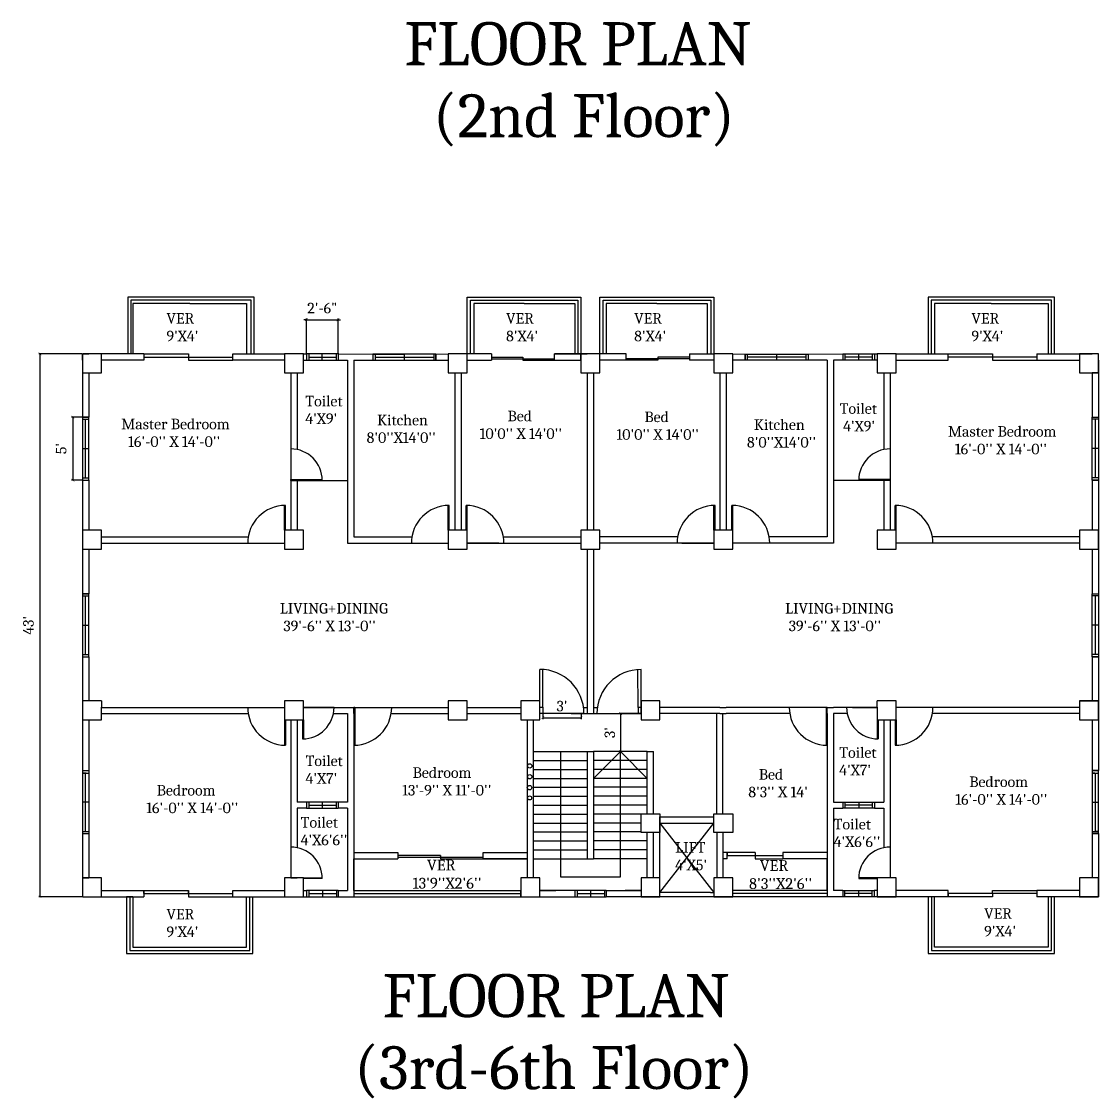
# Model space of a CAD drawing. Header units: inches. Extents: x -9560 to 22259, y -8480 to 5816.
# Drawn here: x 1494 to 2518, y 173 to 1197 of the extents above; entities that cross this region are included whole.
import ezdxf

# ---------------------------------------------------------------- set-up
doc = ezdxf.new("R2010")
doc.units = ezdxf.units.IN
doc.header["$LTSCALE"] = 2
for name, color, linetype in [('Dimension', 254, 'Continuous'), ('Door', 132, 'Continuous'), ('FloorPlan', 2, 'Continuous'), ('Sliding Door', 6, 'Continuous'), ('Text', 1, 'Continuous'), ('Window', 90, 'Continuous')]:
    doc.layers.add(name, color=color, linetype=linetype)
doc.styles.get("Standard").update_dxf_attribs({"font": 'Cambria Math.ttf', "height": 10})
doc.dimstyles.new('ISO-25', dxfattribs={"dimscale": 0, "dimtxt": 10, "dimasz": 2.5, "dimexe": 1.25, "dimexo": 0.625, "dimgap": 14.63, "dimtad": 1, "dimdec": 0, "dimlunit": 4, "dimtxsty": 'Standard', "dimblk": 'ARCHTICK', "dimcen": 2.5, "dimadec": 0, "dimazin": 0, "dimtfac": 1, "dimtdec": 0, "dimtix": 1, "dimtmove": 2, "dimatfit": 0, "dimldrblk": 'ARCHTICK', "dimfxl": 1, "dimarcsym": 0})

# ---------------------------------------------------------------- blocks, each defined once
blk = doc.blocks.new('_ArchTick')
at = {"color": 0, "linetype": 'ByBlock', "const_width": 0.15}
blk.add_lwpolyline([(-0.5, -0.5), (0.5, 0.5)], dxfattribs=at)
blk = doc.blocks.new('*D26')
at = {"layer": 'Defpoints', "color": 0, "transparency": 16777216}
for p in [(1511.4, 881.2), (1551.7, 881.2), (1551.7, 365.2)]:
    blk.add_point(p, dxfattribs=at)
at = {"layer": 'Dimension', "color": 0, "lineweight": -2, "transparency": 16777216}
for p, q in [((1551, 881.2), (1510.2, 881.2)), ((1511.4, 365.2), (1511.4, 881.2)), ((1551, 365.2), (1510.2, 365.2))]:
    blk.add_line(p, q, dxfattribs=at)
at = {"layer": 'Dimension', "color": 0, "lineweight": -2, "transparency": 16777216, "xscale": 2.5, "yscale": 2.5, "zscale": 2.5}
for p, rotation in [((1511.4, 881.2), 90), ((1511.4, 365.2), 270)]:
    blk.add_blockref('_ArchTick', p, dxfattribs=dict(at, rotation=rotation))
at = {"layer": 'Dimension', "color": 0, "transparency": 16777216, "insert": (1500.4, 623.2), "char_height": 10, "attachment_point": 5, "rotation": 90}
blk.add_mtext("43'", dxfattribs=at)
blk = doc.blocks.new('*D27')
at = {"layer": 'Defpoints', "color": 0, "transparency": 16777216}
for p in [(1551.7, 821.2), (1542.7, 761.2), (1551.7, 761.2)]:
    blk.add_point(p, dxfattribs=at)
at = {"layer": 'Dimension', "color": 0, "lineweight": -2, "transparency": 16777216}
for p, q in [((1551, 821.2), (1541.4, 821.2)), ((1542.7, 821.2), (1542.7, 761.2)), ((1551, 761.2), (1541.4, 761.2))]:
    blk.add_line(p, q, dxfattribs=at)
at = {"layer": 'Dimension', "color": 0, "lineweight": -2, "transparency": 16777216, "xscale": 2.5, "yscale": 2.5, "zscale": 2.5}
for p, rotation in [((1542.7, 821.2), 90), ((1542.7, 761.2), 270)]:
    blk.add_blockref('_ArchTick', p, dxfattribs=dict(at, rotation=rotation))
at = {"layer": 'Dimension', "color": 0, "transparency": 16777216, "insert": (1531.5, 791.2), "char_height": 10, "attachment_point": 5, "rotation": 90}
blk.add_mtext("5'", dxfattribs=at)
blk = doc.blocks.new('*D28')
at = {"layer": 'Defpoints', "color": 0, "transparency": 16777216}
for p in [(1794.7, 913.7), (1764.7, 881.2), (1794.7, 881.2)]:
    blk.add_point(p, dxfattribs=at)
at = {"layer": 'Dimension', "color": 0, "lineweight": -2, "transparency": 16777216}
for p, q in [((1764.7, 913.7), (1762.2, 913.7)), ((1764.7, 881.8), (1764.7, 915)), ((1764.7, 913.7), (1794.7, 913.7)), ((1794.7, 881.8), (1794.7, 915)), ((1794.7, 913.7), (1797.2, 913.7))]:
    blk.add_line(p, q, dxfattribs=at)
at = {"layer": 'Dimension', "color": 0, "lineweight": -2, "transparency": 16777216, "xscale": 2.5, "yscale": 2.5, "zscale": 2.5}
blk.add_blockref('_ArchTick', (1764.7, 913.7), dxfattribs=at)
at = {"layer": 'Dimension', "color": 0, "lineweight": -2, "transparency": 16777216, "xscale": 2.5, "yscale": 2.5, "zscale": 2.5, "rotation": 180}
blk.add_blockref('_ArchTick', (1794.7, 913.7), dxfattribs=at)
at = {"layer": 'Dimension', "color": 0, "transparency": 16777216, "insert": (1779.7, 924.8), "char_height": 10, "attachment_point": 5}
blk.add_mtext('2\'-6"', dxfattribs=at)
blk = doc.blocks.new('*D29')
at = {"layer": 'Defpoints', "color": 0, "transparency": 16777216}
for p in [(2082.8, 539.2), (2063.2, 503.2), (2082.8, 503.2)]:
    blk.add_point(p, dxfattribs=at)
at = {"layer": 'Dimension', "color": 0, "lineweight": -2, "transparency": 16777216}
for p, q in [((2082.2, 539.2), (2061.9, 539.2)), ((2063.2, 539.2), (2063.2, 503.2)), ((2082.2, 503.2), (2061.9, 503.2))]:
    blk.add_line(p, q, dxfattribs=at)
at = {"layer": 'Dimension', "color": 0, "lineweight": -2, "transparency": 16777216, "xscale": 2.5, "yscale": 2.5, "zscale": 2.5}
for p, rotation in [((2063.2, 539.2), 90), ((2063.2, 503.2), 270)]:
    blk.add_blockref('_ArchTick', p, dxfattribs=dict(at, rotation=rotation))
at = {"layer": 'Dimension', "color": 0, "transparency": 16777216, "insert": (2053.1, 521.2), "char_height": 10, "attachment_point": 5, "rotation": 90}
blk.add_mtext("3'", dxfattribs=at)
blk = doc.blocks.new('*D30')
at = {"layer": 'Defpoints', "color": 0, "transparency": 16777216}
for p in [(1989.4, 539.3), (2025.9, 539.3), (2025.9, 535.3)]:
    blk.add_point(p, dxfattribs=at)
at = {"layer": 'Dimension', "color": 0, "lineweight": -2, "transparency": 16777216}
for p, q in [((1989.4, 538.7), (1989.4, 534.1)), ((1989.4, 535.3), (2025.9, 535.3)), ((2025.9, 538.7), (2025.9, 534.1))]:
    blk.add_line(p, q, dxfattribs=at)
at = {"layer": 'Dimension', "color": 0, "lineweight": -2, "transparency": 16777216, "xscale": 2.5, "yscale": 2.5, "zscale": 2.5}
for p, rotation in [((1989.4, 535.3), 180.000000000013), ((2025.9, 535.3), 1.302755197527456e-11)]:
    blk.add_blockref('_ArchTick', p, dxfattribs=dict(at, rotation=rotation))
at = {"layer": 'Dimension', "color": 0, "transparency": 16777216, "insert": (2007.6, 546.4), "char_height": 10, "attachment_point": 5}
blk.add_mtext("3'", dxfattribs=at)

msp = doc.modelspace()

# ---------------------------------------------------------------- linework, layer by layer
at = {"layer": 'Door'}
for p, q in [((1749.7, 761.7), (1779.7, 761.7)), ((1749.7, 760.9), (1779.7, 760.9)), ((2319.7, 761.7), (2289.7, 761.7)), ((2319.7, 760.9), (2289.7, 760.9)), ((1743.8, 713.5), (1743.8, 737.2)), ((1744.8, 713.5), (1744.8, 737.2)), ((1916.4, 713.5), (1916.4, 737.2)), ((1917.4, 713.5), (1917.4, 737.2)), ((2152.1, 713.5), (2152.1, 737.2)), ((2153.1, 713.5), (2153.1, 737.2)), ((2169.1, 713.5), (2169.1, 737.2)), ((2170.1, 713.5), (2170.1, 737.2)), ((2324.3, 713.5), (2324.3, 737.2)), ((2325.3, 713.5), (2325.3, 737.2)), ((1986.5, 539.3), (1986.5, 581.3)), ((1989.4, 545.3), (1989.5, 581.2)), ((2079.9, 545.2), (2079.8, 581.1)), ((2082.8, 539.2), (2082.8, 581.2)), ((1809.7, 539.2), (1809.7, 545.2)), ((1810.7, 545.2), (1810.7, 509.3)), ((1986.5, 545.3), (1989.4, 545.3)), ((1989.4, 545.3), (1989.4, 539.3)), ((2028, 545.2), (2031.7, 545.2)), ((2037.7, 545.2), (2041.3, 545.2)), ((2082.8, 545.2), (2079.9, 545.2)), ((2258.7, 545.2), (2258.7, 509.3)), ((2259.7, 539.2), (2259.7, 545.2)), ((1743.8, 533.4), (1743.8, 509.3)), ((1744.8, 533.4), (1744.8, 509.2)), ((1760.9, 533.4), (1760.9, 515.2)), ((1761.8, 533.4), (1761.8, 515.3)), ((1809.7, 539.2), (1810.7, 539.2)), ((1809.7, 539.2), (1809.7, 509.2)), ((2259.7, 539.2), (2258.7, 539.2)), ((2259.7, 539.2), (2259.7, 509.2)), ((2307.3, 533.4), (2307.3, 515.3)), ((2308.2, 533.4), (2308.2, 515.2)), ((2324.3, 533.4), (2324.3, 509.2)), ((2325.3, 533.4), (2325.3, 509.3)), ((1761.8, 383.2), (1779.7, 383.2)), ((1779.7, 382.4), (1761.8, 382.4)), ((2307.3, 383.2), (2289.7, 383.2)), ((2289.7, 382.4), (2307.3, 382.4))]:
    msp.add_line(p, q, dxfattribs=at)
for centre, radius, start, end in [((1749.7, 760.9), 30, 0, 90), ((2319.7, 760.9), 30, 90, 180), ((1744.8, 701.2), 36, 90, 180), ((1900.4, 701.2), 36, 90, 180), ((1916.4, 701.2), 36, 0, 90), ((2153.1, 701.2), 36, 90, 180), ((2169.1, 701.2), 36, 0, 90), ((2324.3, 701.2), 36, 0, 90), ((1986.5, 539.3), 42, 0, 90), ((2082.8, 539.2), 42, 90, 180), ((1744.8, 545.2), 36, 180, 270), ((1760.9, 545.2), 30, 270, 0), ((1809.7, 545.2), 36, 270, 0), ((2259.7, 545.2), 36, 180, 270), ((2308.2, 545.2), 30, 180, 270), ((2324.3, 545.2), 36, 270, 0), ((1749.7, 382.4), 30, 0, 90), ((2319.7, 382.4), 30, 90, 180)]:
    msp.add_arc(centre, radius, start, end, dxfattribs=at)
at = {"layer": 'FloorPlan'}
for p, q in [((1601, 935.2), (1595, 935.2)), ((1595, 935.2), (1595, 881.2)), ((1712, 932.4), (1597.7, 932.4)), ((1597.7, 932.4), (1597.7, 881.2)), ((1715, 935.2), (1601, 935.2)), ((1712, 881.2), (1712, 932.4)), ((1715, 929.2), (1715, 935.2)), ((1917.4, 929.2), (1917.4, 935.2)), ((1917.4, 935.2), (2019.7, 935.2)), ((1920.5, 881.2), (1920.5, 932.2)), ((1920.5, 932.2), (2022.7, 932.2)), ((2019.7, 935.2), (2025.7, 935.2)), ((2022.7, 932.2), (2022.7, 881.2)), ((2025.7, 935.2), (2025.7, 881.2)), ((2043.7, 929.2), (2043.7, 935.2)), ((2043.7, 935.2), (2146, 935.2)), ((2046.8, 881.2), (2046.8, 932.2)), ((2046.8, 932.2), (2149, 932.2)), ((2146, 935.2), (2152, 935.2)), ((2149, 932.2), (2149, 881.2)), ((2152, 935.2), (2152, 881.2)), ((2361.9, 935.2), (2355.9, 935.2)), ((2355.9, 935.2), (2355.9, 881.2)), ((2472.9, 932.4), (2358.6, 932.4)), ((2358.6, 932.4), (2358.6, 881.2)), ((2475.9, 935.2), (2361.9, 935.2)), ((2472.9, 881.2), (2472.9, 932.4)), ((2475.9, 929.2), (2475.9, 935.2)), ((1653.7, 929.2), (1599.7, 929.2)), ((1599.7, 929.2), (1599.7, 881.2)), ((1653.7, 929.2), (1707.7, 929.2)), ((1707.7, 929.2), (1707.7, 881.2)), ((1715, 881.2), (1715, 929.2)), ((1917.4, 881.2), (1917.4, 929.2)), ((1971.7, 929.2), (1923.7, 929.2)), ((1923.7, 929.2), (1923.7, 881.2)), ((1971.7, 929.2), (2019.7, 929.2)), ((2019.7, 929.2), (2019.7, 881.2)), ((2043.7, 881.2), (2043.7, 929.2)), ((2097.7, 929.2), (2049.7, 929.2)), ((2049.7, 929.2), (2049.7, 881.2)), ((2097.7, 929.2), (2145.7, 929.2)), ((2145.7, 929.2), (2145.7, 881.2)), ((2415.7, 929.2), (2361.7, 929.2)), ((2361.7, 929.2), (2361.7, 881.2)), ((2415.7, 929.2), (2469.7, 929.2)), ((2469.7, 929.2), (2469.7, 881.2)), ((2475.9, 881.2), (2475.9, 929.2)), ((1551.7, 875.2), (1551.7, 881.2)), ((1551.7, 881.2), (1557.7, 881.2)), ((1569.7, 881.2), (1551.7, 881.2)), ((1551.7, 881.2), (1551.7, 863.2)), ((1610.2, 881.2), (1557.7, 881.2)), ((1569.7, 863.2), (1569.7, 881.2)), ((1610.2, 881.2), (1610.2, 875.2)), ((1694.7, 875.2), (1694.7, 881.2)), ((1694.7, 881.2), (1743.8, 881.2)), ((1761.8, 881.2), (1743.8, 881.2)), ((1743.8, 881.2), (1743.8, 863.2)), ((1761.8, 863.2), (1761.8, 881.2)), ((1761.8, 881.2), (1764.7, 881.2)), ((1764.7, 881.2), (1764.7, 875.2)), ((1794.7, 881.8), (1794.7, 875.2)), ((1794.7, 881.2), (1827.7, 881.1)), ((1827.7, 881.1), (1827.7, 875.1)), ((1887.7, 881.1), (1899.4, 881.2)), ((1887.7, 881.1), (1887.7, 875.1)), ((1917.4, 881.2), (1899.4, 881.2)), ((1899.4, 881.2), (1899.4, 863.2)), ((1917.4, 863.2), (1917.4, 881.2)), ((1923.7, 881.2), (1917.4, 881.2)), ((1940.5, 881.2), (1923.7, 881.2)), ((1940.5, 881.2), (1940.5, 875.1)), ((2000.5, 881.2), (2001.7, 881.2)), ((2000.5, 875.1), (2000.5, 881.2)), ((2068.8, 881.2), (2000.5, 881.2)), ((2001.7, 881.2), (2031.7, 881.2)), ((2043.7, 881.2), (2025.7, 881.2)), ((2043.7, 881.2), (2025.7, 881.2)), ((2025.7, 881.2), (2025.7, 863.2)), ((2025.7, 875.2), (2025.7, 881.2)), ((2025.7, 881.2), (2025.7, 878.2)), ((2043.7, 881.2), (2025.7, 881.2)), ((2067.7, 881.2), (2037.7, 881.2)), ((2043.7, 863.2), (2043.7, 881.2)), ((2068.8, 881.2), (2067.7, 881.2)), ((2068.8, 875.1), (2068.8, 881.2)), ((2128.8, 881.2), (2128.8, 875.1)), ((2128.8, 881.2), (2152, 881.2)), ((2170.1, 881.2), (2152.1, 881.2)), ((2152.1, 881.2), (2152.1, 863.2)), ((2170.1, 863.2), (2170.1, 881.2)), ((2170.1, 881.2), (2181.7, 881.1)), ((2181.7, 881.1), (2181.7, 875.1)), ((2241.7, 881.1), (2274.7, 881.2)), ((2241.7, 881.1), (2241.7, 875.1)), ((2274.7, 881.2), (2274.7, 875.2)), ((2304.7, 881.2), (2307.3, 881.2)), ((2304.7, 881.2), (2304.7, 875.2)), ((2325.3, 881.2), (2307.3, 881.2)), ((2307.3, 881.2), (2307.3, 863.2)), ((2325.3, 863.2), (2325.3, 881.2)), ((2325.3, 881.2), (2374.7, 881.2)), ((2374.7, 875.2), (2374.7, 881.2)), ((2459.1, 881.2), (2511.7, 881.2)), ((2459.1, 881.2), (2459.1, 875.2)), ((2517.7, 881.2), (2499.7, 881.2)), ((2499.7, 881.2), (2499.7, 863.2)), ((2517.7, 881.2), (2511.7, 881.2)), ((2517.7, 875.2), (2517.7, 881.2)), ((2517.7, 863.2), (2517.7, 881.2)), ((1551.7, 875.2), (1551.7, 821.2)), ((1610.2, 875.2), (1569.7, 875.2)), ((1743.8, 875.2), (1694.7, 875.2)), ((1761.8, 875.2), (1803.7, 875.2)), ((1803.7, 875.2), (1803.7, 707.2)), ((1809.7, 875.2), (1809.7, 707.2)), ((1809.7, 875.2), (1827.7, 875.1)), ((1887.7, 875.1), (1899.4, 875.1)), ((1917.4, 875.1), (1940.5, 875.1)), ((2000.5, 875.1), (2001.7, 875.1)), ((2001.7, 875.1), (2025.7, 875.1)), ((2067.7, 875.1), (2043.7, 875.1)), ((2068.8, 875.1), (2067.7, 875.1)), ((2152.1, 875.1), (2128.8, 875.1)), ((2181.7, 875.1), (2170.1, 875.1)), ((2259.7, 875.2), (2241.7, 875.1)), ((2259.7, 875.2), (2259.7, 707.2)), ((2265.7, 875.2), (2265.7, 707.2)), ((2307.3, 875.2), (2265.7, 875.2)), ((2325.3, 875.2), (2374.7, 875.2)), ((2459.1, 875.2), (2499.7, 875.2)), ((2517.7, 875.2), (2517.7, 821.2)), ((1551.7, 863.2), (1569.7, 863.2)), ((1557.7, 863.2), (1557.7, 821.2)), ((1557.7, 863.2), (1557.7, 821.2)), ((1743.8, 863.2), (1761.8, 863.2)), ((1749.7, 863.2), (1749.7, 713.5)), ((1755.7, 863.2), (1755.7, 790.2)), ((1755.7, 863.2), (1755.7, 790.2)), ((1899.4, 863.2), (1917.4, 863.2)), ((1905.7, 863.2), (1905.7, 713.5)), ((1911.7, 863.2), (1911.7, 713.5)), ((2025.7, 863.2), (2043.7, 863.2)), ((2031.7, 863.2), (2031.7, 713.5)), ((2037.7, 863.2), (2037.7, 713.5)), ((2152.1, 863.2), (2170.1, 863.2)), ((2157.7, 863.2), (2157.7, 713.5)), ((2163.7, 863.2), (2163.7, 713.5)), ((2307.3, 863.2), (2325.3, 863.2)), ((2313.7, 863.2), (2313.7, 790.2)), ((2313.7, 863.2), (2313.7, 790.2)), ((2319.7, 863.2), (2319.7, 713.5)), ((2499.7, 863.2), (2517.7, 863.2)), ((2511.7, 863.2), (2511.7, 821.2)), ((2511.7, 863.2), (2511.7, 821.2)), ((2517.7, 863.2), (2511.7, 863.2)), ((1551.7, 821.2), (1557.7, 821.2)), ((2511.7, 821.2), (2517.7, 821.2)), ((1749.7, 790.9), (1749.7, 760.9)), ((2319.7, 790.9), (2319.7, 760.9)), ((1551.7, 761.2), (1551.7, 653.2)), ((1551.7, 761.2), (1557.7, 761.2)), ((1557.7, 761.2), (1557.7, 713.5)), ((1557.7, 761.2), (1557.7, 713.5)), ((1749.7, 760.9), (1749.7, 761.7)), ((1755.7, 761.7), (1755.7, 713.5)), ((1755.7, 760.9), (1803.7, 760.9)), ((2313.7, 760.9), (2265.7, 760.9)), ((2313.7, 761.7), (2313.7, 713.5)), ((2319.7, 760.9), (2319.7, 761.7)), ((2511.7, 761.2), (2511.7, 713.5)), ((2511.7, 761.2), (2511.7, 713.5)), ((2511.7, 761.2), (2517.7, 761.2)), ((2517.7, 761.2), (2517.7, 653.2)), ((1899.4, 713.5), (1899.4, 737.2)), ((1900.4, 713.5), (1900.4, 737.2)), ((1569.7, 713.5), (1551.7, 713.5)), ((1551.7, 713.5), (1551.7, 695.5)), ((1569.7, 695.5), (1569.7, 713.5)), ((1569.7, 707.2), (1709.3, 707.2)), ((1761.8, 713.5), (1743.8, 713.5)), ((1743.8, 713.5), (1743.8, 695.5)), ((1761.8, 695.5), (1761.8, 713.5)), ((1803.7, 707.2), (1803.7, 701.2)), ((1809.7, 707.2), (1864.9, 707.2)), ((1917.4, 713.5), (1899.4, 713.5)), ((1899.4, 713.5), (1899.4, 695.5)), ((1917.4, 695.5), (1917.4, 713.5)), ((1951.9, 707.2), (2001.7, 707.2)), ((2001.7, 707.2), (2025.7, 707.2)), ((2043.7, 713.5), (2025.7, 713.5)), ((2025.7, 713.5), (2025.7, 695.5)), ((2043.7, 695.5), (2043.7, 713.5)), ((2067.7, 707.2), (2043.7, 707.2)), ((2117.6, 707.2), (2067.7, 707.2)), ((2170.1, 713.5), (2152.1, 713.5)), ((2152.1, 713.5), (2152.1, 695.5)), ((2170.1, 695.5), (2170.1, 713.5)), ((2259.7, 707.2), (2204.6, 707.2)), ((2265.7, 707.2), (2265.7, 701.2)), ((2325.3, 713.5), (2307.3, 713.5)), ((2307.3, 713.5), (2307.3, 695.5)), ((2325.3, 695.5), (2325.3, 713.5)), ((2499.7, 707.2), (2359.8, 707.2)), ((2517.7, 713.5), (2499.7, 713.5)), ((2499.7, 713.5), (2499.7, 695.5)), ((2517.7, 695.5), (2517.7, 713.5)), ((1569.7, 701.2), (1743.8, 701.2)), ((1803.7, 701.2), (1809.7, 701.2)), ((1809.7, 701.2), (1899.4, 701.2)), ((1864.4, 701.2), (1894.2, 701.2)), ((1917.4, 701.2), (2001.7, 701.2)), ((1947.7, 701.2), (1917.4, 701.2)), ((2001.7, 701.2), (2025.7, 701.2)), ((2067.7, 701.2), (2043.7, 701.2)), ((2152.1, 701.2), (2067.7, 701.2)), ((2121.7, 701.2), (2152.1, 701.2)), ((2259.7, 701.2), (2170.1, 701.2)), ((2199.7, 701.2), (2170.1, 701.2)), ((2265.7, 701.2), (2259.7, 701.2)), ((2499.7, 701.2), (2325.3, 701.2)), ((2355.7, 701.2), (2325.3, 701.2)), ((1551.7, 695.5), (1569.7, 695.5)), ((1557.7, 695.5), (1557.7, 653.2)), ((1743.8, 695.5), (1761.8, 695.5)), ((1899.4, 695.5), (1917.4, 695.5)), ((2025.7, 695.5), (2043.7, 695.5)), ((2031.7, 695.5), (2031.7, 539.2)), ((2037.7, 695.5), (2037.7, 539.2)), ((2152.1, 695.5), (2170.1, 695.5)), ((2307.3, 695.5), (2325.3, 695.5)), ((2499.7, 695.5), (2517.7, 695.5)), ((2511.7, 695.5), (2511.7, 653.2)), ((1551.7, 653.2), (1557.7, 653.2)), ((2511.7, 653.2), (2517.7, 653.2)), ((1551.7, 593.2), (1551.7, 485.2)), ((1551.7, 593.2), (1557.7, 593.2)), ((1557.7, 593.2), (1557.7, 551.4)), ((2511.7, 593.2), (2511.7, 551.4)), ((2511.7, 593.2), (2517.7, 593.2)), ((2517.7, 593.2), (2517.7, 485.2)), ((1569.7, 551.4), (1551.7, 551.4)), ((1551.7, 551.4), (1551.7, 533.4)), ((1569.7, 551.4), (1569.7, 545.4)), ((1569.7, 533.4), (1569.7, 545.4)), ((1569.7, 545.2), (1743.8, 545.2)), ((1713.7, 545.2), (1743.8, 545.2)), ((1761.8, 551.4), (1743.8, 551.4)), ((1743.8, 551.4), (1743.8, 533.4)), ((1761.8, 533.4), (1761.8, 551.4)), ((1761.8, 545.2), (1803.7, 545.2)), ((1785.7, 545.2), (1761.8, 545.2)), ((1790.9, 545.2), (1767.1, 545.2)), ((1803.7, 545.2), (1809.7, 545.2)), ((1809.7, 545.2), (1899.4, 545.2)), ((1810.7, 545.2), (1809.7, 545.2)), ((1917.4, 551.4), (1899.4, 551.4)), ((1899.4, 551.4), (1899.4, 533.4)), ((1917.4, 533.4), (1917.4, 551.4)), ((1917.4, 545.2), (1968.5, 545.2)), ((1986.5, 551.4), (1968.5, 551.4)), ((1968.5, 551.4), (1968.5, 533.4)), ((1968.5, 551.4), (1968.5, 545.4)), ((1986.5, 533.4), (1986.5, 551.4)), ((2028.7, 545.2), (2028.7, 545.2)), ((2040.6, 545.2), (2040.6, 545.2)), ((2079.9, 545.2), (2079.9, 539.2)), ((2100.8, 551.4), (2082.8, 551.4)), ((2082.8, 551.4), (2082.8, 533.4)), ((2100.8, 533.4), (2100.8, 551.4)), ((2157.7, 545.2), (2100.8, 545.2)), ((2157.7, 545.2), (2163.7, 545.2)), ((2259.7, 545.2), (2163.7, 545.2)), ((2258.7, 545.2), (2259.7, 545.2)), ((2259.7, 545.2), (2265.7, 545.2)), ((2307.3, 545.2), (2265.7, 545.2)), ((2283.7, 545.2), (2307.3, 545.2)), ((2325.3, 551.4), (2307.3, 551.4)), ((2307.3, 545.4), (2307.3, 551.4)), ((2307.3, 545.4), (2307.3, 533.4)), ((2325.3, 533.4), (2325.3, 551.4)), ((2499.7, 545.2), (2325.3, 545.2)), ((2355.7, 545.2), (2325.3, 545.2)), ((2517.7, 551.4), (2499.7, 551.4)), ((2499.7, 551.4), (2499.7, 533.4)), ((2499.7, 551.4), (2517.7, 551.4)), ((2517.7, 533.4), (2517.7, 551.4)), ((1551.7, 533.4), (1569.7, 533.4)), ((1557.7, 533.4), (1557.7, 485.2)), ((1569.7, 539.2), (1709.3, 539.2)), ((1743.8, 533.4), (1761.8, 533.4)), ((1749.7, 533.4), (1749.7, 383.2)), ((1755.7, 533.4), (1755.7, 455.2)), ((1790.3, 539.2), (1803.7, 539.2)), ((1803.7, 539.2), (1803.7, 455.2)), ((1803.7, 539.2), (1803.7, 455.2)), ((1809.7, 539.2), (1809.7, 371.2)), ((1845.7, 539.2), (1899.4, 539.2)), ((1899.4, 533.4), (1917.4, 533.4)), ((1899.4, 533.4), (1905.4, 533.4)), ((1917.4, 539.2), (1968.5, 539.2)), ((1968.5, 533.4), (1974.7, 533.4)), ((1974.7, 383.2), (1974.7, 533.4)), ((1974.7, 533.4), (1980.7, 533.4)), ((1980.7, 383.2), (1980.7, 533.4)), ((1980.7, 533.4), (1986.5, 533.4)), ((2028.5, 539.3), (1986.5, 539.3)), ((2016.5, 539.2), (2031.7, 539.2)), ((2031.7, 539.2), (2037.7, 539.2)), ((2037.7, 539.2), (2040.8, 539.2)), ((2040.8, 539.2), (2082.8, 539.2)), ((2082.8, 539.2), (2067.7, 539.2)), ((2082.8, 533.4), (2088.7, 533.4)), ((2088.7, 533.4), (2094.7, 533.4)), ((2094.7, 533.4), (2100.8, 533.4)), ((2157.7, 539.2), (2100.8, 539.2)), ((2154.7, 444.1), (2154.7, 539.2)), ((2157.7, 539.2), (2163.7, 539.2)), ((2160.7, 444.1), (2160.7, 539.2)), ((2223.7, 539.2), (2163.7, 539.2)), ((2259.7, 539.2), (2259.7, 371.2)), ((2278.8, 539.2), (2265.7, 539.2)), ((2265.7, 539.2), (2265.7, 455.2)), ((2265.7, 539.2), (2265.7, 455.2)), ((2307.3, 533.4), (2325.3, 533.4)), ((2313.7, 533.4), (2313.7, 455.2)), ((2319.7, 533.4), (2319.7, 383.2)), ((2499.7, 539.2), (2359.8, 539.2)), ((2499.7, 533.4), (2517.7, 533.4)), ((2511.7, 533.4), (2511.7, 485.2)), ((1980.7, 503.2), (2031.7, 503.2)), ((2006.2, 503.2), (2006.2, 401.2)), ((2031.7, 503.2), (2031.7, 401.2)), ((2031.7, 503.2), (2037.7, 503.2)), ((2037.7, 503.2), (2037.7, 401.2)), ((2088.7, 503.2), (2037.7, 503.2)), ((2063.2, 503.2), (2037.7, 477.7)), ((2063.2, 401.2), (2063.2, 503.2)), ((2063.2, 503.2), (2088.7, 477.7)), ((2088.7, 443.7), (2088.7, 503.2)), ((2088.7, 503.2), (2094.7, 503.2)), ((2094.7, 444.1), (2094.7, 503.2)), ((1980.7, 494.7), (2031.7, 494.7)), ((2088.7, 494.7), (2037.7, 494.7)), ((1551.7, 485.2), (1557.7, 485.2)), ((1980.7, 486.2), (2031.7, 486.2)), ((2088.7, 486.2), (2037.7, 486.2)), ((2511.7, 485.2), (2517.7, 485.2)), ((1980.7, 477.7), (2031.7, 477.7)), ((2088.7, 477.7), (2037.7, 477.7)), ((1980.7, 469.2), (2031.7, 469.2)), ((1980.7, 460.7), (2031.7, 460.7)), ((2088.7, 469.2), (2037.7, 469.2)), ((2088.7, 460.7), (2037.7, 460.7)), ((1764.7, 455.2), (1755.7, 455.2)), ((1764.7, 455.2), (1764.7, 449.2)), ((1803.7, 455.2), (1794.7, 455.2)), ((1794.7, 455.2), (1794.7, 449.2)), ((1980.7, 452.2), (2031.7, 452.2)), ((2088.7, 452.2), (2037.7, 452.2)), ((2265.7, 455.2), (2274.7, 455.2)), ((2274.7, 455.2), (2274.7, 449.2)), ((2304.7, 455.2), (2313.7, 455.2)), ((2304.7, 455.2), (2304.7, 449.2)), ((1755.7, 449.2), (1755.7, 411.8)), ((1764.7, 449.2), (1755.7, 449.2)), ((1803.7, 449.2), (1794.7, 449.2)), ((1803.7, 449.2), (1803.7, 371.2)), ((1980.7, 443.7), (2031.7, 443.7)), ((2088.7, 443.7), (2037.7, 443.7)), ((2082.8, 426.1), (2082.8, 444.1)), ((2082.8, 444.1), (2100.8, 444.1)), ((2100.8, 444.1), (2100.8, 426.1)), ((2100.8, 441.2), (2152.1, 441.2)), ((2100.8, 435.1), (2100.8, 441.1)), ((2152.1, 426.1), (2152.1, 444.1)), ((2152.1, 444.1), (2170.1, 444.1)), ((2152.1, 444.1), (2158.1, 444.1)), ((2170.1, 444.1), (2170.1, 426.1)), ((2265.7, 449.2), (2265.7, 371.2)), ((2265.7, 449.2), (2274.7, 449.2)), ((2304.7, 449.2), (2313.7, 449.2)), ((2313.7, 449.2), (2313.7, 411.8)), ((1980.7, 435.2), (2031.7, 435.2)), ((2082.8, 435.2), (2037.7, 435.2)), ((2100.8, 375.2), (2100.8, 435.2)), ((2100.8, 435.2), (2152.1, 369.2)), ((2100.8, 435.1), (2152.1, 435.1)), ((2100.8, 369.2), (2152.1, 435.1)), ((1551.7, 425.2), (1551.7, 371.2)), ((1551.7, 425.2), (1557.7, 425.2)), ((1557.7, 425.2), (1557.7, 383.2)), ((1980.7, 426.7), (2031.7, 426.7)), ((2082.8, 426.7), (2037.7, 426.7)), ((2100.8, 426.1), (2082.8, 426.1)), ((2088.7, 383.2), (2088.7, 426.1)), ((2094.7, 383.2), (2094.7, 426.1)), ((2170.1, 426.1), (2152.1, 426.1)), ((2154.8, 426.1), (2154.8, 383.2)), ((2160.7, 426.1), (2160.7, 383.2)), ((2511.7, 425.2), (2511.7, 383.2)), ((2511.7, 425.2), (2517.7, 425.2)), ((2517.7, 425.2), (2517.7, 371.2)), ((1749.7, 412.4), (1749.7, 394.4)), ((1980.7, 418.2), (2031.7, 418.2)), ((1980.7, 409.7), (2031.7, 409.7)), ((2088.7, 418.2), (2037.7, 418.2)), ((2088.7, 409.7), (2037.7, 409.7)), ((1809.6, 407.2), (1851.7, 407.2)), ((1809.7, 371.2), (1809.6, 401.2)), ((1809.6, 401.2), (1851.7, 401.2)), ((1809.7, 407.2), (1851.7, 407.2)), ((1851.7, 407.2), (1851.7, 401.2)), ((1892.1, 403.8), (1892.1, 404.2)), ((1932.7, 407.2), (1974.7, 407.2)), ((1932.7, 401.2), (1932.7, 407.2)), ((1932.7, 401.2), (1974.7, 401.2)), ((1974.7, 401.2), (1932.7, 401.2)), ((1980.7, 383.2), (1980.7, 401.2)), ((1980.7, 401.2), (2031.7, 401.2)), ((2006.2, 401.2), (2006.2, 384.2)), ((2031.7, 401.2), (2037.7, 401.2)), ((2088.7, 401.2), (2037.7, 401.2)), ((2063.2, 384.2), (2063.2, 401.2)), ((2088.7, 383.2), (2088.7, 401.2)), ((2164.7, 407.2), (2160.7, 407.2)), ((2164.7, 401.2), (2160.7, 401.3)), ((2164.7, 401.2), (2164.7, 407.2)), ((2259.7, 407.2), (2217.6, 407.2)), ((2259.7, 407.2), (2217.6, 407.2)), ((2217.6, 407.2), (2217.6, 401.2)), ((2259.7, 401.2), (2217.6, 401.2)), ((2259.7, 371.2), (2259.7, 401.2)), ((2319.7, 401.2), (2319.7, 383.2)), ((1569.7, 383.2), (1551.7, 383.2)), ((1551.7, 383.2), (1551.7, 365.2)), ((1551.7, 383.2), (1557.7, 383.2)), ((1569.7, 365.2), (1569.7, 383.2)), ((1761.8, 383.2), (1743.8, 383.2)), ((1743.8, 383.2), (1743.8, 365.2)), ((1752.8, 383.2), (1749.8, 383.2)), ((1749.8, 383.2), (1755.8, 383.2)), ((1761.8, 365.2), (1761.8, 383.2)), ((1986.5, 383.2), (1968.5, 383.2)), ((1968.5, 383.2), (1968.5, 365.2)), ((1986.5, 365.2), (1986.5, 383.2)), ((2006.2, 384.2), (2063.2, 384.2)), ((2100.8, 383.2), (2082.8, 383.2)), ((2082.8, 383.2), (2082.8, 365.2)), ((2100.8, 383.2), (2094.8, 383.2)), ((2100.8, 365.2), (2100.8, 383.2)), ((2170.1, 383.2), (2152.1, 383.2)), ((2152.1, 383.2), (2152.1, 365.2)), ((2170.1, 365.2), (2170.1, 383.2)), ((2325.3, 383.2), (2307.3, 383.2)), ((2307.3, 383.2), (2307.3, 365.2)), ((2325.3, 365.2), (2325.3, 383.2)), ((2517.7, 383.2), (2499.7, 383.2)), ((2499.7, 383.2), (2499.7, 365.2)), ((2517.7, 365.2), (2517.7, 383.2)), ((1551.7, 371.2), (1551.7, 365.2)), ((1569.7, 371.2), (1610.2, 371.2)), ((1610.2, 371.2), (1610.2, 365.2)), ((1694.7, 371.2), (1743.8, 371.2)), ((1694.7, 365.2), (1694.7, 371.2)), ((1761.8, 371.2), (1764.8, 371.2)), ((1761.8, 371.2), (1764.8, 371.2)), ((1764.8, 371.2), (1764.8, 365.2)), ((1794.8, 371.2), (1803.7, 371.2)), ((1794.8, 371.2), (1794.8, 365.2)), ((1809.7, 371.2), (1905.7, 371.2)), ((1809.7, 371.2), (1809.7, 365.2)), ((1905.7, 371.2), (1911.7, 371.2)), ((1911.7, 371.2), (1968.5, 371.2)), ((1911.7, 371.2), (1911.7, 371.2)), ((1911.7, 371.2), (1911.7, 371.2)), ((1911.7, 371.2), (1911.7, 371.2)), ((1968.5, 365.2), (1968.5, 371.2)), ((1986.5, 371.2), (2001.7, 371.2)), ((2019.7, 371.2), (1986.5, 371.2)), ((2019.7, 371.2), (2001.7, 371.2)), ((2019.7, 371.2), (2019.7, 365.2)), ((2049.7, 371.2), (2067.7, 371.2)), ((2049.7, 371.2), (2082.8, 371.2)), ((2049.7, 371.2), (2049.7, 365.2)), ((2082.8, 371.2), (2067.7, 371.2)), ((2148.8, 369.2), (2100.8, 369.2)), ((2148.8, 369.2), (2152.1, 369.2)), ((2259.7, 371.2), (2170.1, 371.2)), ((2259.7, 371.2), (2259.7, 365.2)), ((2274.5, 371.2), (2265.7, 371.2)), ((2274.5, 371.2), (2274.5, 365.2)), ((2307.3, 371.2), (2304.5, 371.2)), ((2307.3, 371.2), (2304.5, 371.2)), ((2304.5, 371.2), (2304.5, 365.2)), ((2374.7, 371.2), (2325.3, 371.2)), ((2374.7, 365.2), (2374.7, 371.2)), ((2499.7, 371.2), (2459.1, 371.2)), ((2459.1, 371.2), (2459.1, 365.2)), ((2517.7, 371.2), (2517.7, 365.2)), ((1551.7, 365.2), (1557.7, 365.2)), ((1551.7, 365.2), (1569.7, 365.2)), ((1557.7, 365.2), (1610.2, 365.2)), ((1599.7, 365.2), (1593.7, 365.2)), ((1593.7, 365.2), (1593.7, 317.2)), ((1596.7, 365.2), (1596.7, 314.1)), ((1599.7, 365.2), (1599.7, 317.2)), ((1694.7, 365.2), (1764.8, 365.2)), ((1707.7, 317.2), (1707.7, 365.2)), ((1711, 314.1), (1711, 365.2)), ((1713.7, 311.2), (1713.7, 365.2)), ((1743.8, 365.2), (1761.8, 365.2)), ((1794.8, 365.2), (2001.7, 365.2)), ((1809.7, 368.2), (1968.5, 368.2)), ((1968.5, 365.2), (1986.5, 365.2)), ((2001.7, 365.2), (2019.7, 365.2)), ((2067.7, 365.2), (2049.7, 365.2)), ((2274.5, 365.2), (2067.7, 365.2)), ((2082.8, 365.2), (2100.8, 365.2)), ((2152.1, 365.2), (2170.1, 365.2)), ((2259.7, 368.2), (2170.1, 368.2)), ((2374.7, 365.2), (2304.5, 365.2)), ((2307.3, 365.2), (2325.3, 365.2)), ((2355.8, 365.2), (2355.8, 317.2)), ((2358.8, 365.2), (2358.8, 314.1)), ((2361.7, 317.2), (2361.7, 365.2)), ((2511.7, 365.2), (2459.1, 365.2)), ((2469.7, 365.2), (2469.7, 317.2)), ((2473.1, 314.1), (2473.1, 365.2)), ((2475.8, 311.2), (2475.8, 365.2)), ((2499.7, 365.2), (2517.7, 365.2)), ((2517.7, 365.2), (2511.7, 365.2)), ((1593.7, 317.2), (1593.7, 311.2)), ((1593.7, 311.2), (1707.7, 311.2)), ((1596.7, 314.1), (1711, 314.1)), ((1599.7, 317.2), (1707.7, 317.2)), ((1707.7, 311.2), (1713.7, 311.2)), ((2355.8, 317.2), (2355.8, 311.2)), ((2355.8, 311.2), (2469.8, 311.2)), ((2358.8, 314.1), (2473.1, 314.1)), ((2469.7, 317.2), (2361.7, 317.2)), ((2469.8, 311.2), (2475.8, 311.2))]:
    msp.add_line(p, q, dxfattribs=at)
for centre, radius in [((1977, 489.5), 2.05), ((1977, 479.2), 2.05), ((1976.8, 468.8), 2.15), ((1976.8, 459.1), 1.95)]:
    msp.add_circle(centre, radius, dxfattribs=at)
at = {"layer": 'Sliding Door'}
for p, q in [((1610.2, 881.2), (1652.4, 881.2)), ((1610.2, 881.2), (1610.2, 878.2)), ((1652.4, 881.2), (1652.4, 878.2)), ((2374.7, 881.2), (2416.9, 881.2)), ((2416.9, 881.2), (2416.9, 875.2)), ((1610.2, 878.2), (1694.7, 878.2)), ((1652.4, 878.2), (1652.4, 875.2)), ((1652.4, 875.2), (1694.7, 875.2)), ((1694.7, 875.2), (1694.7, 878.2)), ((1940.5, 878.2), (1970.5, 878.2)), ((1940.5, 876.4), (2000.5, 876.4)), ((1970.5, 878.2), (1970.5, 875.1)), ((1970.5, 875.1), (2000.5, 875.1)), ((2128.8, 876.4), (2068.8, 876.4)), ((2098.8, 875.1), (2068.8, 875.1)), ((2128.8, 878.2), (2098.8, 878.2)), ((2098.8, 878.2), (2098.8, 875.1)), ((2459.1, 878.2), (2374.7, 878.2)), ((2416.9, 875.2), (2459.1, 875.2)), ((1892.1, 404.2), (1851.7, 404.2)), ((1851.7, 402.9), (1932.7, 402.9)), ((1892.1, 404.2), (1892.1, 401.2)), ((1892.1, 401.2), (1932.7, 401.2)), ((1932.7, 401.2), (1932.7, 402.9)), ((2191.2, 407.2), (2164.7, 407.2)), ((2164.7, 407.2), (2164.7, 404.2)), ((2164.7, 404.2), (2217.6, 404.2)), ((2191.2, 407.2), (2191.2, 401.2)), ((2191.2, 401.2), (2217.6, 401.2)), ((2217.6, 404.2), (2217.6, 401.2)), ((1610.2, 368.2), (1610.2, 371.2)), ((1610.2, 371.2), (1652.4, 371.2)), ((1652.4, 368.2), (1652.4, 371.2)), ((1652.4, 371.2), (1652.4, 365.2)), ((2416.9, 368.2), (2416.9, 371.2)), ((2416.9, 371.2), (2459.1, 371.2)), ((2459.1, 371.2), (2459.1, 368.2)), ((1610.2, 368.2), (1694.7, 368.2)), ((1652.4, 365.2), (1694.7, 365.2)), ((2459.1, 368.2), (2374.7, 368.2)), ((2374.7, 368.2), (2374.7, 365.2)), ((2416.9, 365.2), (2374.7, 365.2)), ((2416.9, 368.2), (2416.9, 365.2))]:
    msp.add_line(p, q, dxfattribs=at)
at = {"layer": 'Window'}
for p, q in [((1794.7, 881.2), (1764.7, 881.2)), ((1764.7, 881.2), (1764.7, 875.2)), ((1767, 881.2), (1767, 875.2)), ((1779.7, 875.2), (1779.7, 881.2)), ((1792.9, 881.2), (1792.9, 875.2)), ((1794.7, 881.2), (1794.7, 875.2)), ((1887.7, 881.1), (1827.7, 881.1)), ((1827.7, 881.1), (1827.7, 875.1)), ((1827.7, 881.1), (1857.7, 881.1)), ((1830, 881.1), (1830, 875.1)), ((1857.7, 881.1), (1857.7, 875.1)), ((1885.7, 881.1), (1885.7, 875.1)), ((1887.7, 875.1), (1887.7, 881.1)), ((2181.7, 875.1), (2181.7, 881.1)), ((2181.7, 881.1), (2241.7, 881.1)), ((2183.7, 881.1), (2183.7, 875.1)), ((2211.7, 881.1), (2211.7, 875.1)), ((2239.4, 881.1), (2239.4, 875.1)), ((2241.7, 881.1), (2241.7, 875.1)), ((2274.7, 881.2), (2304.7, 881.2)), ((2274.7, 881.2), (2274.7, 875.2)), ((2276.4, 881.2), (2276.4, 875.2)), ((2289.7, 875.2), (2289.7, 881.2)), ((2302.4, 881.2), (2302.4, 875.2)), ((2304.7, 881.2), (2304.7, 875.2)), ((1764.7, 875.2), (1794.7, 875.2)), ((1767, 878.2), (1792.9, 878.2)), ((1827.7, 875.1), (1887.7, 875.1)), ((1830, 878.1), (1885.7, 878.1)), ((2241.7, 875.1), (2181.7, 875.1)), ((2239.4, 878.1), (2183.7, 878.1)), ((2304.7, 875.2), (2274.7, 875.2)), ((2302.4, 878.2), (2276.4, 878.2)), ((1557.7, 821.2), (1551.7, 821.2)), ((1551.7, 821.2), (1551.7, 761.2)), ((1551.7, 819.3), (1557.7, 819.3)), ((1554.7, 763.5), (1554.7, 819.3)), ((1557.7, 761.2), (1557.7, 821.2)), ((2511.7, 761.2), (2511.7, 821.2)), ((2511.7, 821.2), (2517.7, 821.2)), ((2517.7, 819.3), (2511.7, 819.3)), ((2514.7, 763.5), (2514.7, 819.3)), ((2517.7, 821.2), (2517.7, 761.2)), ((1551.7, 791.2), (1557.7, 791.2)), ((2517.7, 791.2), (2511.7, 791.2)), ((1551.7, 763.5), (1557.7, 763.5)), ((1551.7, 761.2), (1557.7, 761.2)), ((2517.7, 763.5), (2511.7, 763.5)), ((2517.7, 761.2), (2511.7, 761.2)), ((1557.7, 653.2), (1551.7, 653.2)), ((1551.7, 653.2), (1551.7, 593.2)), ((1551.7, 651.3), (1557.7, 651.3)), ((1554.7, 595.5), (1554.7, 651.3)), ((1557.7, 593.2), (1557.7, 653.2)), ((2511.7, 593.2), (2511.7, 653.2)), ((2511.7, 653.2), (2517.7, 653.2)), ((2517.7, 651.3), (2511.7, 651.3)), ((2514.7, 595.5), (2514.7, 651.3)), ((2517.7, 653.2), (2517.7, 593.2)), ((1551.7, 623.2), (1557.7, 623.2)), ((2517.7, 623.2), (2511.7, 623.2)), ((1551.7, 595.5), (1557.7, 595.5)), ((2517.7, 595.5), (2511.7, 595.5)), ((1551.7, 593.2), (1557.7, 593.2)), ((2517.7, 593.2), (2511.7, 593.2)), ((1551.7, 485.2), (1557.7, 485.2)), ((1551.7, 485.2), (1551.7, 425.2)), ((1555.1, 482.6), (1551.7, 482.6)), ((1551.7, 482.6), (1557.7, 482.6)), ((1554.7, 427.1), (1554.7, 482.6)), ((1557.7, 485.2), (1557.7, 425.2)), ((2517.7, 485.2), (2511.7, 485.2)), ((2511.7, 485.2), (2511.7, 425.2)), ((2514.3, 482.6), (2511.7, 482.6)), ((2511.7, 482.6), (2517.7, 482.6)), ((2514.7, 427.1), (2514.7, 482.6)), ((2517.7, 425.2), (2517.7, 485.2)), ((1557.7, 455.2), (1551.7, 455.2)), ((1794.7, 455.2), (1764.7, 455.2)), ((1764.7, 455.2), (1764.7, 449.2)), ((1767, 455.2), (1767, 449.2)), ((1767, 452.2), (1792.9, 452.2)), ((1779.7, 455.2), (1779.7, 449.2)), ((1792.9, 455.2), (1792.9, 449.2)), ((1794.7, 455.2), (1794.7, 449.2)), ((2274.7, 455.2), (2304.7, 455.2)), ((2274.7, 455.2), (2274.7, 449.2)), ((2276.4, 455.2), (2276.4, 449.2)), ((2302.4, 452.2), (2276.4, 452.2)), ((2289.7, 455.2), (2289.7, 449.2)), ((2302.4, 455.2), (2302.4, 449.2)), ((2304.7, 455.2), (2304.7, 449.2)), ((2511.7, 455.2), (2517.7, 455.2)), ((1764.7, 449.2), (1794.7, 449.2)), ((2304.7, 449.2), (2274.7, 449.2)), ((1551.7, 427.1), (1555.1, 427.1)), ((1551.7, 427.1), (1557.7, 427.1)), ((1551.7, 425.2), (1557.7, 425.2)), ((1555.1, 427.1), (1557.7, 427.1)), ((2511.7, 427.1), (2517.7, 427.1)), ((2517.7, 425.2), (2511.7, 425.2)), ((2517.7, 427.1), (2514.3, 427.1)), ((1794.8, 371.2), (1764.8, 371.2)), ((1764.8, 371.2), (1764.8, 365.2)), ((1767.1, 371.2), (1767.1, 365.2)), ((1779.8, 371.2), (1779.8, 365.2)), ((1793.1, 371.2), (1793.1, 365.2)), ((1794.8, 371.2), (1794.8, 365.2)), ((2049.7, 371.2), (2019.7, 371.2)), ((2019.7, 371.2), (2019.7, 365.2)), ((2022, 371.2), (2022, 365.2)), ((2034.7, 371.2), (2034.7, 365.2)), ((2047.9, 371.2), (2047.9, 365.2)), ((2049.7, 371.2), (2049.7, 365.2)), ((2274.5, 371.2), (2304.5, 371.2)), ((2274.5, 371.2), (2274.5, 365.2)), ((2276.3, 371.2), (2276.3, 365.2)), ((2289.5, 371.2), (2289.5, 365.2)), ((2302.2, 371.2), (2302.2, 365.2)), ((2304.5, 371.2), (2304.5, 365.2)), ((1764.8, 365.2), (1794.8, 365.2)), ((1764.8, 365.2), (1794.8, 365.2)), ((1767.1, 368.2), (1793.1, 368.2)), ((2019.7, 365.2), (2049.7, 365.2)), ((2022, 368.2), (2047.9, 368.2)), ((2304.5, 365.2), (2274.5, 365.2)), ((2302.2, 368.2), (2276.3, 368.2))]:
    msp.add_line(p, q, dxfattribs=at)

# ---------------------------------------------------------------- texts
at = {"layer": 'Text', "attachment_point": 1}
for s, insert, char_height, width in [('\\pt410,820.1,1394;  FLOOR PLAN\\P\\pt410;    (2nd Floor)', (1830.8, 1196.6), 41, 3012.111), ("VER\\P9'X4'", (1631.6, 920), 10.05, 870.499), ("VER\\P8'X4'", (1954.5, 920), 10.05, 870.499), ("VER\\P8'X4'", (2076.3, 920), 10.05, 870.499), ("VER\\P9'X4'", (2396.9, 920), 10.05, 870.499), ("Toilet\\P4'X9'", (1763.6, 841.4), 10.05, 36.203), ("Toilet\\P 4'X9'", (2271.6, 834.3), 10.05, 870.499), ("Master Bedroom\\P  16'-0'' X 14'-0''", (1588.6, 819.6), 10.048, 105.417), ("   Kitchen \\P8'0''X14'0''", (1821.9, 823.4), 10.048, 511.099), ("        Bed \\P10'0'' X 14'0''", (1929.4, 827.2), 10.048, 511.099), ("        Bed \\P10'0'' X 14'0''", (2059.5, 826.4), 10.048, 511.099), ("  Kitchen \\P8'0''X14'0''", (2183.5, 819), 10.048, 511.099), ("Master Bedroom\\P  16'-0'' X 14'-0''", (2374.6, 812.6), 10.048, 511.099), ("LIVING+DINING\\P 39'-6'' X 13'-0''", (1739.4, 644.4), 10.048, 100.546), ("LIVING+DINING\\P 39'-6'' X 13'-0''", (2219.8, 644.4), 10.048, 511.099), (" Toilet\\P 4'X7'", (2267.9, 507.3), 10.05, 870.499), ("Toilet\\P4'X7'", (1763.8, 499.4), 10.05, 870.499), ("   Bedroom\\P13'-9'' X 11'-0''", (1855.7, 488.2), 10.048, 511.099), ("   Bed \\P8'3'' X 14'", (2184.8, 486.5), 10.048, 511.099), ("   Bedroom\\P16'-0'' X 14'-0''", (1612.4, 471.4), 10.048, 511.099), ("    Bedroom\\P16'-0'' X 14'-0''", (2381.6, 479.5), 10.048, 511.099), ("Toilet\\P4'X6'6''", (1759.2, 440.9), 10.05, 870.499), ("Toilet\\P4'X6'6''", (2265.9, 439.2), 10.05, 870.499), ("LIFT\\P4'X5'", (2115.3, 417.1), 10.05, 870.499), ("    VER\\P13'9''X2'6''", (1865.7, 400.4), 10.315, 893.62), ("   VER\\P8'3''X2'6''", (2185.5, 400), 10.315, 893.62), ("VER\\P9'X4'", (1631.6, 353.6), 10.05, 870.499), ("VER\\P9'X4'", (2409, 354.2), 10.05, 870.499), ('\\pt410,820.1,1394;  FLOOR PLAN\\P\\ptz;(3rd-6th Floor)', (1810.1, 291.6), 41, 3012.111)]:
    msp.add_mtext(s, dxfattribs=dict(at, insert=insert, char_height=char_height, width=width))

# ---------------------------------------------------------------- dimensions: what is measured, and where the dimension line sits
at = {"layer": 'Dimension'}
dim = msp.add_linear_dim(base=(1794.7, 913.7), p1=(1764.7, 881.2), p2=(1794.7, 881.2), dimstyle='ISO-25', override={"dimscale": 1, "dimtxt": 18, "dimgap": 6}, dxfattribs=at)
dim.commit()
dim.dimension.update_dxf_attribs({"geometry": '*D28', "text_midpoint": (1779.7, 924.8)})
for base, p1, p2, angle, override, picture, middle in [((1511.4, 881.2), (1551.7, 365.2), (1551.7, 881.2), 90, {"dimscale": 1, "dimtxt": 24, "dimgap": 6}, '*D26', (1500.4, 623.2)), ((1542.7, 761.2), (1551.7, 821.2), (1551.7, 761.2), 90, {"dimscale": 1, "dimtxt": 18, "dimgap": 6}, '*D27', (1531.5, 791.2)), ((2025.8899, 535.3209), (1989.3946, 539.3375), (2025.8899, 539.3375), 180, {"dimscale": 1, "dimtxt": 18, "dimgap": 6}, '*D30', (2007.6422, 546.3788)), ((2063.2, 503.2), (2082.8, 539.2), (2082.8, 503.2), 90, {"dimscale": 1, "dimtxt": 24, "dimgap": 5}, '*D29', (2053.1, 521.2))]:
    dim = msp.add_linear_dim(base=base, p1=p1, p2=p2, angle=angle, dimstyle='ISO-25', override=override, dxfattribs=at)
    dim.commit()
    dim.dimension.update_dxf_attribs({"geometry": picture, "text_midpoint": middle})

doc.saveas('drawing.dxf')
